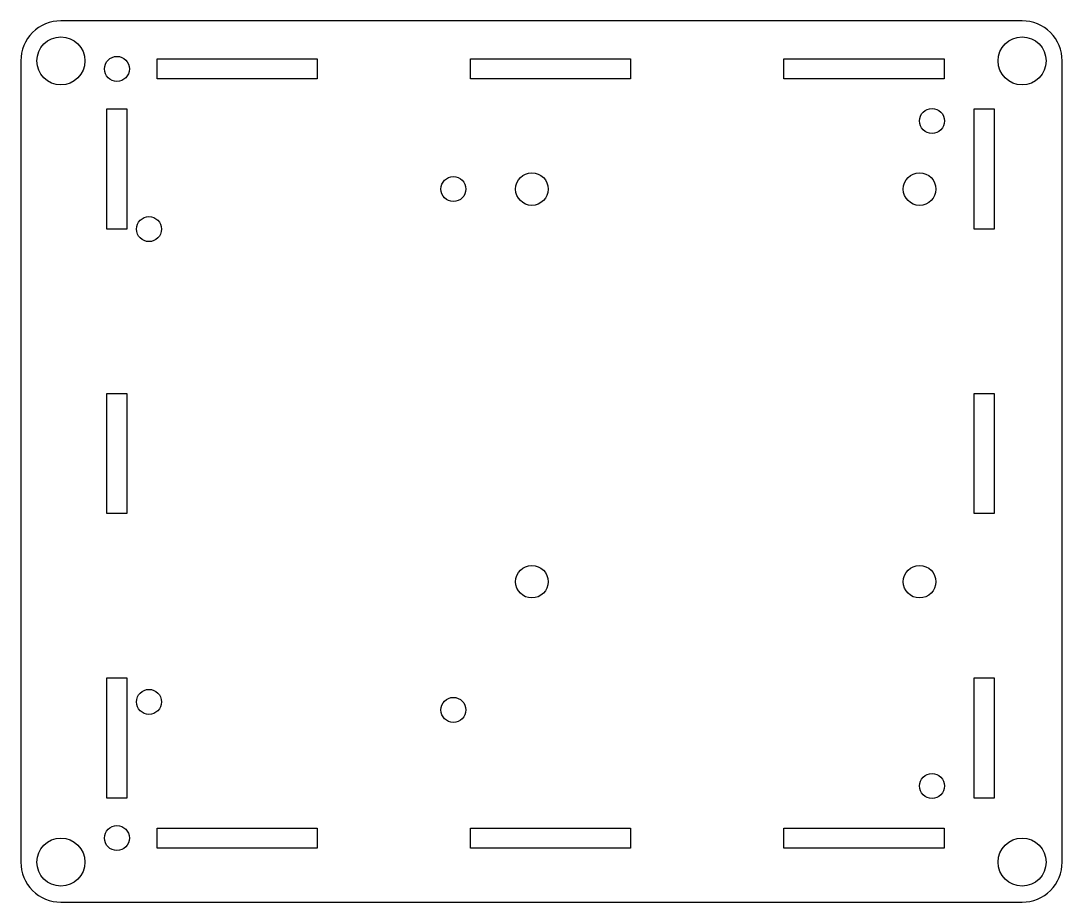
# Model space of a CAD drawing. Header units: inches. Extents: x 0.15 to 6.65, y -5.7 to -0.2.
import ezdxf

# ---------------------------------------------------------------- set-up
doc = ezdxf.new("R2010")
doc.units = ezdxf.units.IN
doc.header["$MEASUREMENT"] = 0
doc.layers.get('0').update_dxf_attribs({"linetype": 'CONTINUOUS'})

msp = doc.modelspace()

# ---------------------------------------------------------------- linework, layer by layer
msp.add_lwpolyline([(0.15, -5.45, 0.4142136), (0.4, -5.7), (6.4, -5.7, 0.4142136), (6.65, -5.45), (6.65, -0.45, 0.4142136), (6.4, -0.2), (0.4, -0.2, 0.4142136), (0.15, -0.45)], format="xyb", close=True)
for points in [[(2, -0.4375), (2, -0.5625), (1, -0.5625), (1, -0.4375)], [(3.95625, -0.4375), (3.95625, -0.5625), (2.95625, -0.5625), (2.95625, -0.4375)], [(5.9125, -0.4375), (5.9125, -0.5625), (4.9125, -0.5625), (4.9125, -0.4375)], [(0.8125, -1.5), (0.6875, -1.5), (0.6875, -0.75), (0.8125, -0.75)], [(6.225, -0.75), (6.225, -1.5), (6.1, -1.5), (6.1, -0.75)], [(0.8125, -3.275), (0.6875, -3.275), (0.6875, -2.525), (0.8125, -2.525)], [(6.225, -2.525), (6.225, -3.275), (6.1, -3.275), (6.1, -2.525)], [(0.6875, -4.3), (0.8125, -4.3), (0.8125, -5.05), (0.6875, -5.05)], [(6.225, -4.3), (6.225, -5.05), (6.1, -5.05), (6.1, -4.3)], [(1, -5.3625), (1, -5.2375), (2, -5.2375), (2, -5.3625)], [(2.95625, -5.3625), (2.95625, -5.2375), (3.95625, -5.2375), (3.95625, -5.3625)], [(4.9125, -5.3625), (4.9125, -5.2375), (5.9125, -5.2375), (5.9125, -5.3625)]]:
    msp.add_lwpolyline(points, close=True)
for centre, radius in [((0.4, -0.45), 0.15), ((6.4, -0.45), 0.15), ((0.75, -0.5), 0.078), ((5.8375, -0.825), 0.078), ((3.34, -1.25), 0.1015), ((5.76, -1.25), 0.1015), ((2.85, -1.25), 0.078), ((0.95, -1.5), 0.078), ((3.34, -3.7), 0.1015), ((5.76, -3.7), 0.1015), ((0.95, -4.45), 0.078), ((2.85, -4.5), 0.078), ((5.8375, -4.975), 0.078), ((0.75, -5.3), 0.078), ((0.4, -5.45), 0.15), ((6.4, -5.45), 0.15)]:
    msp.add_circle(centre, radius)

doc.saveas('drawing.dxf')
